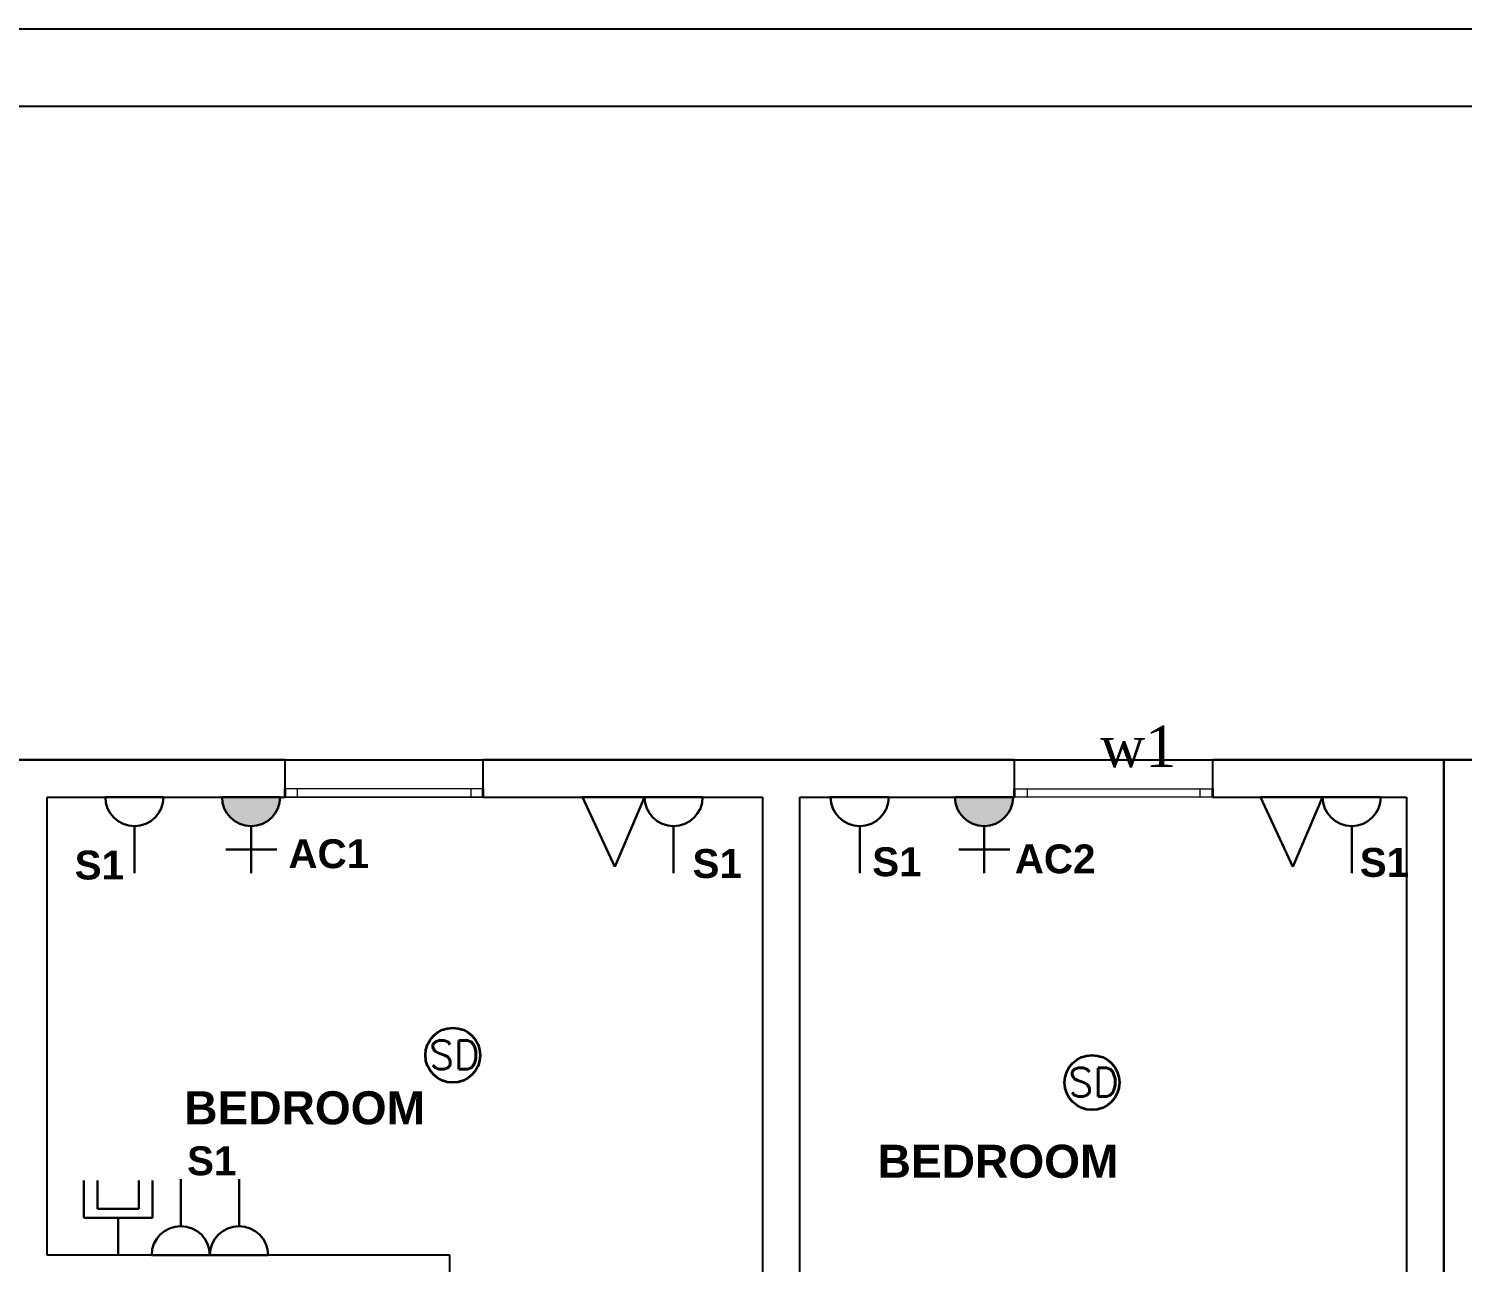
# Model space of a CAD drawing. Header units: inches. Extents: x 23 to 2032867, y 13 to 664695.
# Drawn here: x 349668 to 358355, y 303877 to 311352 of the extents above; entities that cross this region are included whole.
import ezdxf
from ezdxf.enums import TextEntityAlignment as Align

# ---------------------------------------------------------------- set-up
doc = ezdxf.new("R2010")
doc.units = ezdxf.units.IN
doc.header["$MEASUREMENT"] = 0
doc.linetypes.add('Hidden Line', pattern=[391.222223, 282.222223, -109])
for name, color, linetype, lineweight, true_color in [('Annotation - Text_Pen_No__86', 7, 'Continuous', 20, 0x5555ff), ('ARCHICAD Windows_Pen_No__23', 7, 'Continuous', 20, 0xff6600), ('ARCHICAD Windows_Pen_No__3', 7, 'Continuous', 18, 0xff6600), ('Structural - Bearing_Pen_No__89', 7, 'Continuous', 20, 0x71cebe)]:
    doc.layers.add(name, color=color, linetype=linetype, lineweight=lineweight, true_color=true_color)
for name, color, linetype, lineweight in [('ARCHICAD Windows_Pen_No__27', 7, 'Continuous', 35), ('Building', 8, 'Continuous', 18), ('Structural - Bearing_Pen_No__27', 7, 'Continuous', 35)]:
    doc.layers.add(name, color=color, linetype=linetype, lineweight=lineweight)
for name, color, linetype in [('E-inst.', 3, 'Continuous'), ('E-installation', 3, 'Continuous'), ('E-power', 1, 'Continuous'), ('LIAB', 8, 'Continuous'), ('PLOTYR', 15, 'Continuous'), ('smoke detector', 6, 'Continuous')]:
    doc.layers.add(name, color=color, linetype=linetype)
doc.styles.add('GENERATED_STYLE_2', font='arialbd.ttf')
doc.styles.add('MtXpl_Times_New_Roma', font='times.ttf')
doc.styles.add('NEW', font='swisseb.ttf', dxfattribs={"width": 0.75})
doc.styles.add('RomanS', font='romans.shx')

msp = doc.modelspace()

# ---------------------------------------------------------------- hatches: boundary and pattern name
at = {"layer": 'E-power', "linetype": 'Continuous', "lineweight": 30}
h = msp.add_hatch(color=1, dxfattribs=at)
h.dxf.hatch_style = 1
h.paths.add_polyline_path([(350839.276, 306696.26, 0.99979534), (351191.825, 306696.188)])
h = msp.add_hatch(color=1, dxfattribs=at)
h.dxf.hatch_style = 1
h.paths.add_polyline_path([(355280.395, 306696.296, 0.99979534), (355632.944, 306696.224)])

# ---------------------------------------------------------------- linework, layer by layer
at = {"layer": 'ARCHICAD Windows_Pen_No__23', "color": 8, "linetype": 'Continuous'}
for p, q in [((351297.083, 306746.26), (351222.083, 306746.26)), ((351297.083, 306746.26), (351222.083, 306746.26)), ((351297.083, 306696.26), (351297.083, 306746.26)), ((351297.083, 306696.26), (351297.083, 306746.26)), ((352422.083, 306746.26), (352347.083, 306746.26)), ((352347.083, 306746.26), (352347.083, 306696.26)), ((352422.083, 306746.26), (352347.083, 306746.26)), ((352347.083, 306746.26), (352347.083, 306696.26)), ((355642.045, 306746.26), (355717.045, 306746.26)), ((355717.045, 306746.26), (355717.045, 306696.26)), ((356767.045, 306696.26), (356767.045, 306746.26)), ((356767.045, 306746.26), (356842.045, 306746.26)), ((351222.083, 306696.26), (351297.083, 306696.26)), ((351222.083, 306696.26), (351297.083, 306696.26)), ((352347.083, 306696.26), (352422.083, 306696.26)), ((352347.083, 306696.26), (352422.083, 306696.26)), ((355717.045, 306696.26), (355642.045, 306696.26)), ((356842.045, 306696.26), (356767.045, 306696.26))]:
    msp.add_line(p, q, dxfattribs=at)
at = {"layer": 'ARCHICAD Windows_Pen_No__27', "color": 8, "linetype": 'Continuous'}
for p, q in [((351222.083, 306696.26), (351222.083, 306746.26)), ((351222.083, 306696.26), (351222.083, 306746.26)), ((352422.083, 306696.26), (352422.083, 306746.26)), ((352422.083, 306696.26), (352422.083, 306746.26)), ((355642.045, 306696.26), (355642.045, 306746.26)), ((356842.045, 306696.26), (356842.045, 306746.26))]:
    msp.add_line(p, q, dxfattribs=at)
at = {"layer": 'ARCHICAD Windows_Pen_No__3', "color": 8, "linetype": 'Continuous'}
for p, q in [((352422.083, 306921.26), (351222.083, 306921.26)), ((352422.083, 306921.26), (351222.083, 306921.26)), ((356842.045, 306921.26), (355642.045, 306921.26)), ((352347.083, 306746.26), (351297.083, 306746.26)), ((352347.083, 306746.26), (351297.083, 306746.26)), ((355717.045, 306746.26), (356767.045, 306746.26)), ((352422.083, 306696.26), (351222.083, 306696.26)), ((352422.083, 306696.26), (351222.083, 306696.26)), ((351297.083, 306696.26), (352347.083, 306696.26)), ((351297.083, 306696.26), (352347.083, 306696.26)), ((356842.045, 306696.26), (355642.045, 306696.26)), ((356767.045, 306696.26), (355717.045, 306696.26))]:
    msp.add_line(p, q, dxfattribs=at)
at = {"layer": 'Building', "color": 8, "linetype": 'Continuous'}
for p, q in [((351034.528, 306696.224), (351109.528, 306696.224)), ((355475.647, 306696.26), (355550.647, 306696.26))]:
    msp.add_line(p, q, dxfattribs=at)
at = {"layer": 'E-inst.', "lineweight": 35}
for centre in [(352237.306, 305131.979), (356110.79, 304966.274)]:
    msp.add_circle(centre, 166.059, dxfattribs=at)
at = {"layer": 'E-installation', "color": 5, "linetype": 'Continuous', "lineweight": 30, "ltscale": 250}
for p, q in [((353398.607, 306696.26), (353022.633, 306696.26)), ((353218.511, 306273.532), (353023.193, 306696.26)), ((353218.511, 306273.532), (353398.607, 306696.26)), ((357507.732, 306696.26), (357131.758, 306696.26)), ((357327.637, 306273.532), (357132.319, 306696.26)), ((357327.637, 306273.532), (357507.732, 306696.26))]:
    msp.add_line(p, q, dxfattribs=at)
at = {"layer": 'E-power', "color": 1, "linetype": 'Continuous', "lineweight": 30}
for p, q in [((350484.695, 306696.26), (350132.147, 306696.26)), ((351191.825, 306696.188), (350839.276, 306696.26)), ((353751.156, 306696.26), (353398.607, 306696.26)), ((354879.489, 306696.26), (354526.94, 306696.26)), ((355632.944, 306696.224), (355280.395, 306696.296)), ((357860.281, 306696.26), (357507.732, 306696.26)), ((350308.591, 306519.986), (350308.591, 306234.887)), ((351015.478, 306519.986), (351015.362, 306234.887)), ((353575.051, 306519.986), (353575.051, 306234.887)), ((354703.385, 306519.986), (354703.385, 306234.887)), ((355456.598, 306520.022), (355456.481, 306234.923)), ((357684.177, 306519.986), (357684.177, 306234.887)), ((351015.42, 306377.436), (350863.14, 306377.499)), ((351015.42, 306377.436), (351171.226, 306377.373)), ((355456.539, 306377.472), (355304.26, 306377.535)), ((355456.539, 306377.472), (355612.345, 306377.409)), ((350000.995, 304146.67), (350000.995, 304373.046)), ((350418.583, 304146.67), (350418.583, 304373.046)), ((350589.353, 304096.568), (350589.353, 304381.667)), ((350942.072, 304096.568), (350942.072, 304381.667)), ((350209.789, 304146.67), (350000.995, 304146.67)), ((350209.789, 304146.67), (350209.789, 303920.294)), ((350209.789, 304146.67), (350418.583, 304146.67)), ((350413.249, 303920.294), (350765.797, 303920.294)), ((350765.967, 303920.294), (351118.516, 303920.294))]:
    msp.add_line(p, q, dxfattribs=at)
at = {"layer": 'E-power', "color": 5, "linetype": 'Continuous', "lineweight": 30}
for p, q in [((350084.179, 304200.487), (350084.179, 304373.046)), ((350335.4, 304200.487), (350335.4, 304373.046)), ((350209.789, 304200.487), (350084.179, 304200.487)), ((350209.789, 304200.487), (350335.4, 304200.487))]:
    msp.add_line(p, q, dxfattribs=at)
at = {"layer": 'E-power', "color": 1, "linetype": 'Continuous', "lineweight": 30}
for centre, start, end in [((350308.591, 306696.26), 180, 0), ((351015.55, 306696.26), 179.9765451, 359.9765451), ((353575.051, 306696.26), 180, 0), ((354703.385, 306696.26), 180, 0), ((355456.67, 306696.296), 179.9765451, 359.9765451), ((357684.177, 306696.26), 180, 0), ((350589.353, 303920.294), 0, 180), ((350942.072, 303920.294), 0, 180)]:
    msp.add_arc(centre, 176.274, start, end, dxfattribs=at)
at = {"layer": 'LIAB', "color": 7, "linetype": 'Continuous', "ltscale": 256.031999}
msp.add_line((331217.299, 310882.408), (368647.414, 310882.408), dxfattribs=at)
at = {"layer": 'PLOTYR', "color": 1, "linetype": 'Continuous', "ltscale": 250}
msp.add_line((330624.266, 311351.83), (369116.836, 311351.83), dxfattribs=at)
at = {"layer": 'Structural - Bearing_Pen_No__27', "color": 8, "linetype": 'Continuous', "lineweight": 25}
for p, q in [((349780.115, 306921.26), (349555.115, 306921.26)), ((351222.083, 306921.26), (349780.115, 306921.26)), ((351222.083, 306921.26), (349780.115, 306921.26)), ((351222.083, 306746.26), (351222.083, 306921.26)), ((351222.083, 306746.26), (351222.083, 306921.26)), ((352422.083, 306746.26), (352422.083, 306921.26)), ((352422.083, 306746.26), (352422.083, 306921.26)), ((354339.382, 306921.26), (352422.083, 306921.26)), ((355642.045, 306921.26), (352422.083, 306921.26)), ((355642.045, 306746.26), (355642.045, 306921.26)), ((356842.045, 306746.26), (356842.045, 306921.26)), ((358017.133, 306921.26), (356842.045, 306921.26)), ((358242.133, 306921.26), (358017.133, 306921.26)), ((358467.133, 306921.26), (358242.133, 306921.26)), ((351222.083, 306696.26), (351222.083, 306746.26)), ((351222.083, 306696.26), (351222.083, 306746.26)), ((352422.083, 306696.26), (352422.083, 306746.26)), ((352422.083, 306696.26), (352422.083, 306746.26)), ((355642.045, 306696.26), (355642.045, 306746.26)), ((356842.045, 306696.26), (356842.045, 306746.26)), ((349780.115, 303920.294), (349780.115, 306696.26)), ((349780.115, 306696.26), (351222.083, 306696.26)), ((349780.115, 306696.26), (351222.083, 306696.26)), ((352422.083, 306696.26), (354114.382, 306696.26)), ((352422.083, 306696.26), (354114.382, 306696.26)), ((354114.382, 306696.26), (354114.382, 302180.502)), ((354339.382, 302180.502), (354339.382, 306696.26)), ((354339.382, 306696.26), (355642.045, 306696.26)), ((356842.045, 306696.26), (358017.133, 306696.26)), ((358017.133, 306696.26), (358017.133, 302180.502)), ((358242.133, 303920.294), (358242.133, 306696.26)), ((358242.133, 306696.26), (358242.133, 302180.502)), ((352220.185, 303920.294), (349780.115, 303920.294)), ((352220.185, 303695.294), (352220.185, 303920.294))]:
    msp.add_line(p, q, dxfattribs=at)
at = {"layer": 'Structural - Bearing_Pen_No__89', "color": 8, "linetype": 'Continuous', "lineweight": 25}
for p, q in [((349555.115, 306921.26), (358242.133, 306921.26)), ((358242.133, 306921.26), (358240.115, 294471.26)), ((358242.133, 301955.712), (358242.133, 306921.26)), ((358242.133, 306921.26), (366929.15, 306921.26))]:
    msp.add_line(p, q, dxfattribs=at)

# ---------------------------------------------------------------- texts
at = {"color": 8, "linetype": 'Hidden Line', "lineweight": 25, "style": 'MtXpl_Times_New_Roma'}
msp.add_text('w1', height=250, dxfattribs=at).set_placement((356159.955, 306878.563))
at = {"layer": 'Annotation - Text_Pen_No__86', "color": 8, "linetype": 'Hidden Line', "lineweight": 25, "style": 'GENERATED_STYLE_2'}
for p in [(350610.217, 304713.327), (354812.124, 304389.428)]:
    msp.add_text('BEDROOM', height=200, dxfattribs=at).set_placement(p)
at = {"layer": 'E-power', "color": 7, "linetype": 'Continuous', "lineweight": 30, "style": 'NEW'}
for s, p in [('AC1', (351485.891, 306352.84, -7439.926)), ('S1', (354928.673, 306304.068, -7439.926)), ('AC2', (355887.316, 306321.643, -7439.926)), ('S1', (350095.781, 306284.274, -7439.926)), ('S1', (353839.614, 306293.44, -7439.926)), ('S1', (357882.709, 306300.253, -7439.926)), ('S1', (350776.684, 304492.134, -7439.926))]:
    msp.add_text(s, height=175, dxfattribs=at).set_placement(p, align=Align.MIDDLE)
at = {"layer": 'smoke detector', "color": 7, "lineweight": 20, "char_height": 173.7586, "width": 1841.05339, "attachment_point": 1, "style": 'RomanS'}
for insert in [(352094.899, 305221.057), (355968.383, 305055.352)]:
    msp.add_mtext('SD', dxfattribs=dict(at, insert=insert))

doc.saveas('drawing.dxf')
